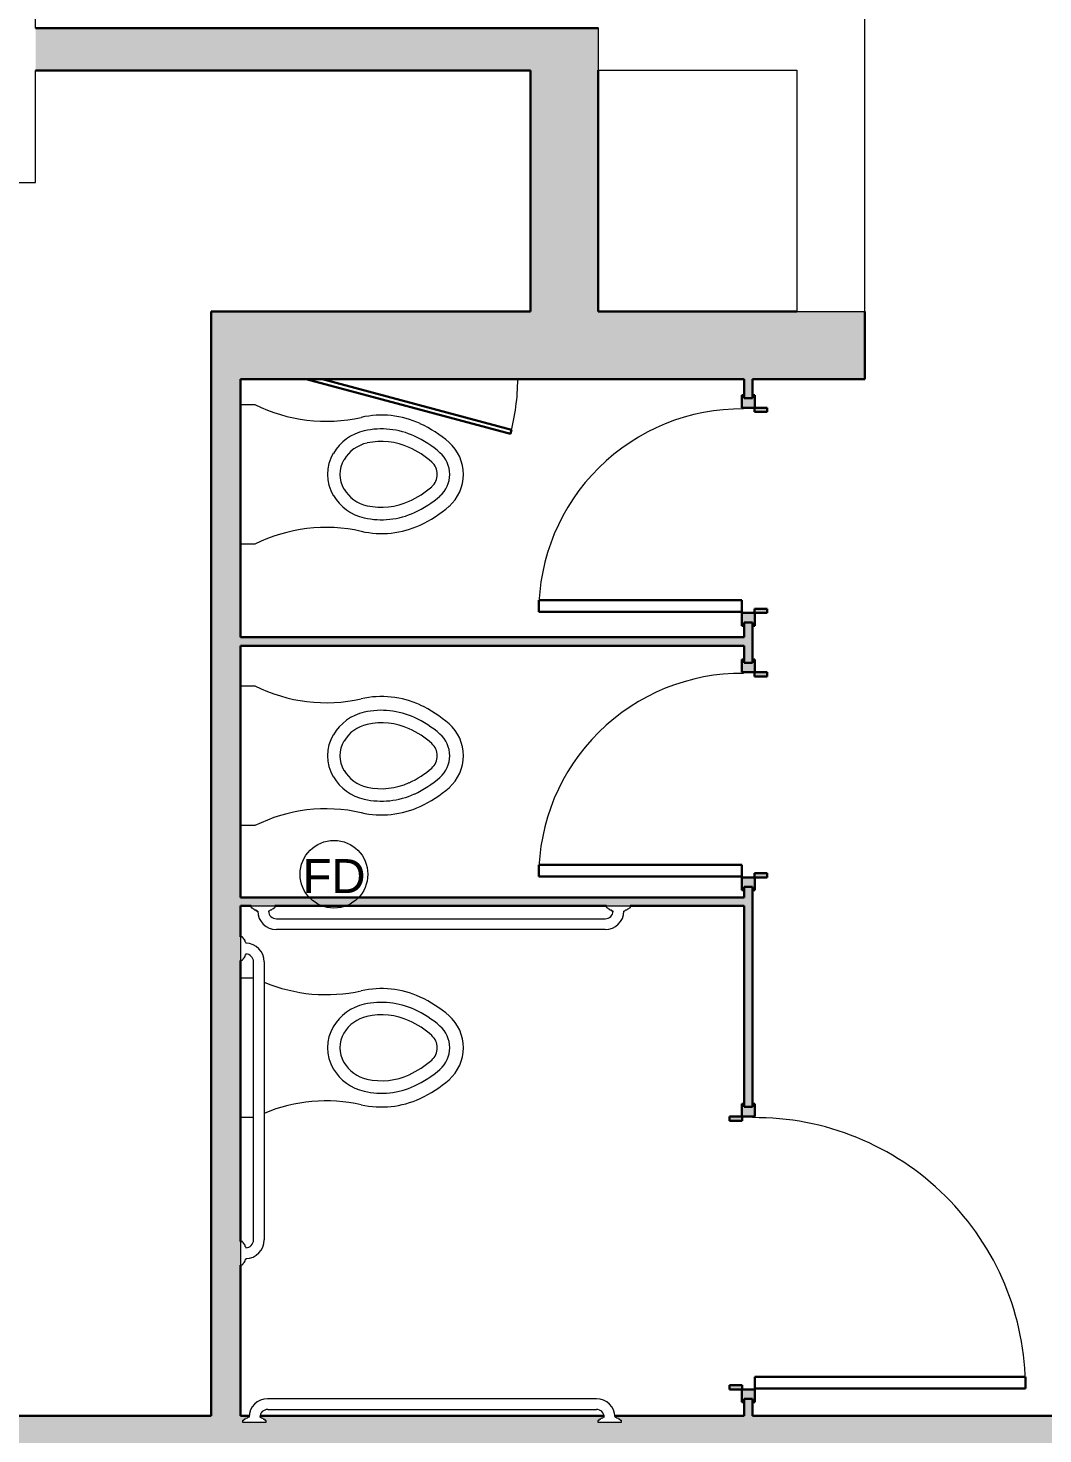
# Model space of a CAD drawing. Header units: inches. Extents: x -3744 to 107, y 238 to 2359.
# Drawn here: x -892.8 to -772.9, y 1431.3 to 1597.4 of the extents above; entities that cross this region are included whole.
import ezdxf

# ---------------------------------------------------------------- set-up
doc = ezdxf.new("R2010")
doc.units = ezdxf.units.IN
doc.header["$MEASUREMENT"] = 0
for name, color, linetype, lineweight in [('A-ANNO-NOTE', 131, 'Continuous', 18), ('A-DOOR', 31, 'Continuous', 18), ('A-WALL', 113, 'Continuous', 18), ('A-WALL-PATT', 111, 'Continuous', 18), ('I-FURN', 30, 'Continuous', 18), ('I-WALL', 2, 'Continuous', 18), ('P-SANR-FIXT', 6, 'Continuous', 18)]:
    doc.layers.add(name, color=color, linetype=linetype, lineweight=lineweight)
doc.styles.add('Arial_1', font='arial.ttf', dxfattribs={"height": 4})

# ---------------------------------------------------------------- blocks, each defined once
blk = doc.blocks.new('P-Grab_Bar-42in - 42 INCH-V6-Level 07 CONSTRUCTION')
at = {"layer": 'I-FURN', "lineweight": 9}
for p, q in [((-825.67, 1435.43), (-864.52, 1435.43)), ((-864.52, 1434.17), (-825.67, 1434.17)), ((-867.49, 1432.79), (-867.49, 1432.65)), ((-867.49, 1432.65), (-864.69, 1432.65)), ((-866.73, 1433.26), (-866.8, 1433.26)), ((-865.39, 1433.26), (-865.46, 1433.26)), ((-864.69, 1432.65), (-864.69, 1432.79)), ((-825.49, 1432.79), (-825.49, 1432.65)), ((-825.49, 1432.65), (-822.69, 1432.65)), ((-824.73, 1433.26), (-824.8, 1433.26)), ((-823.39, 1433.26), (-823.46, 1433.26)), ((-822.69, 1432.65), (-822.69, 1432.79))]:
    blk.add_line(p, q, dxfattribs=at)
for centre, radius, start, end in [((-864.52, 1433.22), 2.21, 90.1144, 179.1364), ((-825.67, 1433.22), 2.21, 0.8555, 90), ((-864.51, 1433.22), 0.946, 90.3393, 177.6607), ((-825.68, 1433.22), 0.946, 2.3411, 89.4235), ((-867.4, 1432.79), 0.0934, 87.9992, 180), ((-867.4, 1432.98), 0.0984, 272.9544, 347.0435), ((-867.22, 1432.91), 0.0975, 89.1511, 150.846), ((-867.24, 1433.1), 0.0998, 280.0105, 343.9839), ((-867.06, 1433.02), 0.0983, 82.1743, 147.8182), ((-867.05, 1433.38), 0.259, 270.2648, 327.7296), ((-866.8, 1433.23), 0.0327, 86.7536, 147.7296), ((-865.39, 1433.23), 0.0327, 32.2661, 93.2325), ((-865.14, 1433.38), 0.259, 212.2661, 269.7339), ((-865.13, 1433.02), 0.0983, 32.1794, 97.8206), ((-864.95, 1433.1), 0.0998, 196.0117, 259.9883), ((-864.97, 1432.91), 0.0975, 29.1532, 90.8468), ((-864.79, 1432.98), 0.0984, 192.955, 267.045), ((-864.79, 1432.79), 0.0934, 0, 92), ((-825.4, 1432.79), 0.0934, 88.0011, 180), ((-825.4, 1432.98), 0.0984, 272.9558, 347.0471), ((-825.22, 1432.91), 0.0975, 89.156, 150.8479), ((-825.24, 1433.1), 0.0998, 280.0133, 343.9943), ((-825.06, 1433.02), 0.0983, 82.1862, 147.824), ((-825.05, 1433.38), 0.259, 270.2678, 327.7398), ((-824.8, 1433.23), 0.0327, 86.7864, 147.7398), ((-823.39, 1433.23), 0.0327, 32.2602, 93.2136), ((-823.14, 1433.38), 0.259, 212.2602, 269.7322), ((-823.13, 1433.02), 0.0983, 32.176, 97.8138), ((-822.95, 1433.1), 0.0998, 196.0057, 259.9867), ((-822.97, 1432.91), 0.0975, 29.1521, 90.844), ((-822.79, 1432.98), 0.0984, 192.9529, 267.0442), ((-822.79, 1432.79), 0.0934, 0, 91.9989)]:
    blk.add_arc(centre, radius, start, end, dxfattribs=at)
blk = doc.blocks.new('Door - Single - Solid Door 2-6995626-Level 07 CONSTRUCTION')
at = {"layer": 'A-DOOR'}
h = blk.add_hatch(color=250, dxfattribs=at)
h.paths.add_polyline_path([(-9.63, -0.68), (-8.13, -0.68), (-8.13, -2.14), (-7.63, -2.14), (-7.63, -0.64), (-8.13, -0.64), (-8.13, 0.86), (-9.63, 0.86), (-9.63, 0.59), (-9.26, 0.59), (-9.26, -0.41), (-9.63, -0.41), (-9.63, -0.64)], flags=0)
h.paths.add_polyline_path([(15.62, -0.64), (15.62, -2.14), (16.12, -2.14), (16.12, -0.68), (17.62, -0.68), (17.62, -0.41), (17.24, -0.41), (17.24, 0.59), (17.62, 0.59), (17.62, 0.86), (16.12, 0.86), (16.12, -0.64)], flags=0)
at = {"layer": 'A-DOOR', "color": 8, "lineweight": 30}
for p, q in [((-8.01, 24.86), (-6.63, 24.86)), ((-8.01, 0.86), (-8.01, 24.86)), ((-6.63, 24.86), (-6.63, 0.86)), ((-9.63, 0.86), (-9.63, 0.59)), ((-8.13, 0.86), (-9.63, 0.86)), ((-8.13, -0.64), (-8.13, 0.86)), ((-6.63, 0.86), (-8.01, 0.86)), ((17.62, 0.86), (16.12, 0.86)), ((16.12, 0.86), (16.12, -0.64)), ((17.62, 0.59), (17.62, 0.86)), ((-9.63, -0.41), (-9.63, -0.68)), ((-9.63, -0.68), (-8.13, -0.68)), ((-7.63, -0.64), (-8.13, -0.64)), ((-8.13, -0.68), (-8.13, -2.14)), ((-7.63, -2.14), (-7.63, -0.64)), ((16.12, -0.64), (15.62, -0.64)), ((15.62, -0.64), (15.62, -2.14)), ((16.12, -2.14), (16.12, -0.68)), ((16.12, -0.68), (17.62, -0.68)), ((17.62, -0.68), (17.62, -0.41)), ((-8.13, -2.14), (-7.63, -2.14)), ((15.62, -2.14), (16.12, -2.14))]:
    blk.add_line(p, q, dxfattribs=at)
at = {"layer": 'A-DOOR', "lineweight": 9}
blk.add_arc((-8.01, 0.86), 24, 359.5, 90, dxfattribs=at)
blk = doc.blocks.new('Door - Single - Solid Door 3-7003994-Level 07 CONSTRUCTION')
at = {"layer": 'A-DOOR'}
h = blk.add_hatch(color=250, dxfattribs=at)
h.paths.add_polyline_path([(-13.63, 0.64), (-13.63, 0.41), (-13.26, 0.41), (-13.26, -0.59), (-13.63, -0.59), (-13.63, -0.86), (-12.13, -0.86), (-12.13, 0.64), (-11.63, 0.64), (-11.63, 2.14), (-12.13, 2.14), (-12.13, 0.68), (-13.63, 0.68)], flags=0)
h.paths.add_polyline_path([(19.62, 0.64), (20.12, 0.64), (20.12, -0.86), (21.62, -0.86), (21.62, -0.59), (21.24, -0.59), (21.24, 0.41), (21.62, 0.41), (21.62, 0.68), (20.12, 0.68), (20.12, 2.14), (19.62, 2.14)], flags=0)
at = {"layer": 'A-DOOR', "color": 8, "lineweight": 30}
for p, q in [((-12.13, 2.14), (-11.63, 2.14)), ((-12.13, 0.68), (-12.13, 2.14)), ((-11.63, 2.14), (-11.63, 0.64)), ((19.62, 2.14), (20.12, 2.14)), ((19.62, 0.64), (19.62, 2.14)), ((20.12, 2.14), (20.12, 0.68)), ((-13.63, 0.68), (-12.13, 0.68)), ((-13.63, 0.41), (-13.63, 0.68)), ((-12.13, 0.64), (-12.13, -0.86)), ((-11.63, 0.64), (-12.13, 0.64)), ((20.12, 0.64), (19.62, 0.64)), ((20.12, 0.68), (21.62, 0.68)), ((20.12, -0.86), (20.12, 0.64)), ((21.62, 0.68), (21.62, 0.41)), ((-13.63, -0.86), (-13.63, -0.59)), ((-12.13, -0.86), (-13.63, -0.86)), ((-10.63, -0.86), (-12.01, -0.86)), ((-12.01, -0.86), (-12.01, -32.86)), ((-10.63, -32.86), (-10.63, -0.86)), ((21.62, -0.86), (20.12, -0.86)), ((21.62, -0.59), (21.62, -0.86)), ((-12.01, -32.86), (-10.63, -32.86))]:
    blk.add_line(p, q, dxfattribs=at)
at = {"layer": 'A-DOOR', "lineweight": 9}
blk.add_arc((-12.01, -0.86), 32, 270, 0.5, dxfattribs=at)
blk = doc.blocks.new('P-Toilet-Wall-3D - Wall Mount-V11-Level 07 CONSTRUCTION')
at = {"layer": 'P-SANR-FIXT', "lineweight": 9}
for p, q in [((-867.65, 1478.15), (-867.65, 1485.15)), ((-867.65, 1485.15), (-866.2, 1485.15)), ((-867.72, 1478.15), (-867.65, 1478.15)), ((-867.65, 1475.65), (-867.72, 1475.65)), ((-867.65, 1468.65), (-867.65, 1475.65)), ((-866.2, 1468.65), (-867.65, 1468.65))]:
    blk.add_line(p, q, dxfattribs=at)
for centre, radius, start, end in [((-857.61, 1502), 18.83, 247.0894, 282.704), ((-851.07, 1472.96), 10.93, 65.296, 102.704), ((-851.86, 1476.47), 5.71, 102.704, 149.296), ((-851.07, 1472.96), 9.3, 65.296, 102.704), ((-852.39, 1470.09), 14.09, 48.704, 65.296), ((-851.86, 1476.47), 4.24, 102.704, 149.296), ((-851.07, 1472.96), 7.83, 65.296, 102.704), ((-852.39, 1470.09), 11, 48.704, 65.296), ((-852.39, 1470.09), 12.47, 48.704, 65.296), ((-846.41, 1476.9), 5.03, 311.296, 48.704), ((-852.58, 1476.9), 4.87, 149.296, 210.704), ((-852.58, 1476.9), 3.4, 149.296, 210.704), ((-846.41, 1476.9), 3.4, 311.296, 48.704), ((-846.41, 1476.9), 1.93, 311.296, 48.704), ((-851.86, 1477.33), 4.24, 210.704, 257.296), ((-852.39, 1483.71), 11, 294.704, 311.296), ((-851.86, 1477.33), 5.71, 210.704, 257.296), ((-851.07, 1480.83), 7.83, 257.296, 294.704), ((-852.39, 1483.71), 12.47, 294.704, 311.296), ((-851.07, 1480.83), 9.3, 257.296, 294.704), ((-852.39, 1483.71), 14.09, 294.704, 311.296), ((-857.61, 1451.8), 18.83, 77.296, 112.9106), ((-851.07, 1480.83), 10.93, 257.296, 294.704)]:
    blk.add_arc(centre, radius, start, end, dxfattribs=at)
blk = doc.blocks.new('P-Grab_Bar-42in - 42 INCH-3757786-Level 07 CONSTRUCTION')
at = {"layer": 'I-FURN', "lineweight": 9}
for p, q in [((-1000.57, 1627.9), (-1000.57, 1627.97)), ((-1000.1, 1628.66), (-999.96, 1628.66)), ((-999.96, 1628.66), (-999.96, 1625.86)), ((-1000.57, 1626.56), (-1000.57, 1626.63)), ((-1002.75, 1586.83), (-1002.75, 1625.69)), ((-1001.48, 1625.69), (-1001.48, 1586.83)), ((-999.96, 1625.86), (-1000.1, 1625.86)), ((-1000.1, 1586.66), (-999.96, 1586.66)), ((-999.96, 1586.66), (-999.96, 1583.86)), ((-1000.57, 1585.9), (-1000.57, 1585.97)), ((-1000.57, 1584.56), (-1000.57, 1584.62)), ((-999.96, 1583.86), (-1000.1, 1583.86))]:
    blk.add_line(p, q, dxfattribs=at)
for centre, radius, start, end in [((-1000.54, 1625.69), 2.21, 90.8636, 179.8856), ((-1000.54, 1627.97), 0.0327, 122.2704, 183.2464), ((-1000.7, 1628.21), 0.259, 302.2704, 359.7352), ((-1000.34, 1628.23), 0.0983, 122.1818, 187.8257), ((-1000.42, 1628.4), 0.0998, 286.0161, 349.9895), ((-1000.22, 1628.39), 0.0975, 119.154, 180.8489), ((-1000.29, 1628.57), 0.0984, 282.9565, 357.0456), ((-1000.1, 1628.57), 0.0934, 90, 182.0008), ((-1000.53, 1625.68), 0.946, 92.3393, 179.6607), ((-1000.54, 1626.56), 0.0327, 176.7675, 237.7339), ((-1000.7, 1626.31), 0.259, 0.2661, 57.7339), ((-1000.34, 1626.3), 0.0983, 172.1794, 237.8206), ((-1000.42, 1626.12), 0.0998, 10.0117, 73.9883), ((-1000.22, 1626.13), 0.0975, 179.1532, 240.8468), ((-1000.29, 1625.95), 0.0984, 2.955, 77.045), ((-1000.1, 1625.95), 0.0934, 178, 270), ((-1000.54, 1586.83), 2.21, 180, 269.1445), ((-1000.53, 1586.84), 0.946, 180.5765, 267.6589), ((-1000.42, 1586.4), 0.0998, 286.0057, 349.9867), ((-1000.22, 1586.39), 0.0975, 119.1521, 180.844), ((-1000.29, 1586.57), 0.0984, 282.9529, 357.0442), ((-1000.1, 1586.57), 0.0934, 90, 181.9989), ((-1000.54, 1585.97), 0.0327, 122.2602, 183.2136), ((-1000.7, 1586.21), 0.259, 302.2602, 359.7322), ((-1000.34, 1586.23), 0.0983, 122.176, 187.8138), ((-1000.54, 1584.56), 0.0327, 176.7864, 237.7398), ((-1000.7, 1584.31), 0.259, 0.2678, 57.7398), ((-1000.34, 1584.3), 0.0983, 172.1862, 237.824), ((-1000.42, 1584.12), 0.0998, 10.0133, 73.9943), ((-1000.22, 1584.13), 0.0975, 179.156, 240.8479), ((-1000.29, 1583.95), 0.0984, 2.9558, 77.0471), ((-1000.1, 1583.95), 0.0934, 178.0011, 270)]:
    blk.add_arc(centre, radius, start, end, dxfattribs=at)
blk = doc.blocks.new('P-Grab_Bar-36in - 36 INCH-3759717-Level 07 CONSTRUCTION')
at = {"layer": 'I-FURN', "lineweight": 9}
for p, q in [((-1039.29, 1584.39), (-1006.43, 1584.39)), ((-1006.44, 1583.12), (-1039.29, 1583.12)), ((-1042.26, 1581.6), (-1042.26, 1581.74)), ((-1039.46, 1581.6), (-1042.26, 1581.6)), ((-1041.57, 1582.21), (-1041.5, 1582.21)), ((-1040.23, 1582.21), (-1040.16, 1582.21)), ((-1039.46, 1581.74), (-1039.46, 1581.6)), ((-1006.26, 1581.6), (-1006.26, 1581.74)), ((-1003.46, 1581.6), (-1006.26, 1581.6)), ((-1005.57, 1582.21), (-1005.5, 1582.21)), ((-1004.23, 1582.21), (-1004.16, 1582.21)), ((-1003.46, 1581.74), (-1003.46, 1581.6))]:
    blk.add_line(p, q, dxfattribs=at)
for centre, radius, start, end in [((-1039.29, 1582.18), 2.21, 90, 179.1445), ((-1039.28, 1582.17), 0.946, 90.5765, 177.6589), ((-1006.44, 1582.17), 0.946, 2.3393, 89.6607), ((-1006.44, 1582.18), 2.21, 0.8636, 89.8856), ((-1042.17, 1581.74), 0.0934, 88.0011, 180), ((-1042.17, 1581.93), 0.0984, 272.9558, 347.0471), ((-1041.99, 1581.86), 0.0975, 89.156, 150.8479), ((-1042.01, 1582.06), 0.0998, 280.0133, 343.9943), ((-1041.83, 1581.98), 0.0983, 82.1862, 147.824), ((-1041.81, 1582.33), 0.259, 270.2678, 327.7398), ((-1041.57, 1582.18), 0.0327, 86.7864, 147.7398), ((-1040.16, 1582.18), 0.0327, 32.2602, 93.2136), ((-1039.91, 1582.33), 0.259, 212.2602, 269.7322), ((-1039.9, 1581.98), 0.0983, 32.176, 97.8138), ((-1039.72, 1582.06), 0.0998, 196.0057, 259.9867), ((-1039.73, 1581.86), 0.0975, 29.1521, 90.844), ((-1039.55, 1581.93), 0.0984, 192.9529, 267.0442), ((-1039.56, 1581.74), 0.0934, 0, 91.9989), ((-1006.17, 1581.74), 0.0934, 88, 180), ((-1006.17, 1581.93), 0.0984, 272.955, 347.045), ((-1005.99, 1581.86), 0.0975, 89.1532, 150.8468), ((-1006.01, 1582.06), 0.0998, 280.0117, 343.9883), ((-1005.83, 1581.98), 0.0983, 82.1794, 147.8206), ((-1005.81, 1582.33), 0.259, 270.2661, 327.7339), ((-1005.57, 1582.18), 0.0327, 86.7675, 147.7339), ((-1004.16, 1582.18), 0.0327, 32.2704, 93.2464), ((-1003.91, 1582.33), 0.259, 212.2704, 269.7352), ((-1003.9, 1581.98), 0.0983, 32.1818, 97.8257), ((-1003.72, 1582.06), 0.0998, 196.0161, 259.9895), ((-1003.73, 1581.86), 0.0975, 29.154, 90.8489), ((-1003.55, 1581.93), 0.0984, 192.9565, 267.0456), ((-1003.56, 1581.74), 0.0934, 0, 92.0008)]:
    blk.add_arc(centre, radius, start, end, dxfattribs=at)
blk = doc.blocks.new('P-Toilet-Wall-3D - Wall Mount-V10-Level 07 CONSTRUCTION')
at = {"layer": 'P-SANR-FIXT', "lineweight": 9}
for p, q in [((-995.46, 1581.66), (-995.46, 1583.29)), ((-978.96, 1583.29), (-978.96, 1581.66)), ((-988.46, 1581.66), (-995.46, 1581.66)), ((-988.46, 1581.6), (-988.46, 1581.66)), ((-978.96, 1581.66), (-985.96, 1581.66)), ((-985.96, 1581.66), (-985.96, 1581.6))]:
    blk.add_line(p, q, dxfattribs=at)
for centre, radius, start, end in [((-987.21, 1602.9), 5.03, 41.296, 138.704), ((-987.21, 1602.9), 3.4, 41.296, 138.704), ((-980.4, 1596.92), 14.09, 138.704, 155.296), ((-980.4, 1596.92), 12.47, 138.704, 155.296), ((-987.21, 1602.9), 1.93, 41.296, 138.704), ((-994.02, 1596.92), 12.47, 24.704, 41.296), ((-994.02, 1596.92), 14.09, 24.704, 41.296), ((-980.4, 1596.92), 11, 138.704, 155.296), ((-994.02, 1596.92), 11, 24.704, 41.296), ((-983.28, 1598.25), 10.93, 155.296, 192.704), ((-983.28, 1598.25), 9.3, 155.296, 192.704), ((-983.28, 1598.25), 7.83, 155.296, 192.704), ((-991.15, 1598.25), 7.83, 347.296, 24.704), ((-991.15, 1598.25), 9.3, 347.296, 24.704), ((-991.15, 1598.25), 10.93, 347.296, 24.704), ((-986.78, 1597.46), 4.24, 192.704, 239.296), ((-987.64, 1597.46), 4.24, 300.704, 347.296), ((-1012.31, 1591.7), 18.83, 333.4615, 12.704), ((-986.78, 1597.46), 5.71, 192.704, 239.296), ((-987.64, 1597.46), 5.71, 300.704, 347.296), ((-962.11, 1591.7), 18.83, 167.296, 206.5385), ((-987.21, 1596.73), 3.4, 239.296, 300.704), ((-987.21, 1596.73), 4.87, 239.296, 300.704)]:
    blk.add_arc(centre, radius, start, end, dxfattribs=at)
blk = doc.blocks.new('Door-Single-Panel - ACCESS PANEL-7119048-Level 07 CONSTRUCTION')
at = {"layer": 'A-DOOR', "color": 8, "lineweight": 30}
for p, q in [((-11.65, 10.47), (-11.78, 9.99)), ((-11.78, 9.99), (10.57, 4)), ((12.5, 4), (-11.65, 10.47))]:
    blk.add_line(p, q, dxfattribs=at)
at = {"layer": 'A-DOOR', "lineweight": 9}
blk.add_arc((12.5, 4), 25, 165, 180, dxfattribs=at)

msp = doc.modelspace()

# ---------------------------------------------------------------- hatches: boundary and pattern name
at = {"layer": 'A-WALL-PATT', "lineweight": 9}
for points in [[(-874.91, 1592.36), (-833.47, 1592.36), (-833.47, 1597.36), (-891.96, 1597.36), (-891.96, 1592.36), (-891.46, 1592.36)], [(-825.47, 1563.9), (-825.47, 1597.36), (-833.47, 1597.36), (-833.47, 1563.9)], [(-801.96, 1555.9), (-793.96, 1555.9), (-793.96, 1563.9), (-871.22, 1563.9), (-871.22, 1555.9), (-807.22, 1555.9)], [(-871.22, 1433.4), (-867.72, 1433.4), (-867.72, 1555.9), (-871.22, 1555.9), (-871.22, 1444.25)], [(-825.27, 1524.4), (-808.22, 1524.4), (-808.22, 1525.4), (-867.72, 1525.4), (-867.72, 1524.4), (-832.49, 1524.4)], [(-824.34, 1493.65), (-808.22, 1493.65), (-808.22, 1494.65), (-867.72, 1494.65), (-867.72, 1493.65), (-824.47, 1493.65)]]:
    msp.add_hatch(color=7, dxfattribs=at).paths.add_polyline_path(points, flags=0)
h = msp.add_hatch(color=7, dxfattribs=at)
h.paths.add_polyline_path([(-807.22, 1433.4), (-807.22, 1435.4), (-808.22, 1435.4), (-808.22, 1433.4)], flags=0)
h.paths.add_polyline_path([(-808.22, 1469.9), (-807.22, 1469.9), (-807.22, 1495.9), (-808.22, 1495.9), (-808.22, 1480.72)], flags=0)
h.paths.add_polyline_path([(-808.22, 1522.4), (-807.22, 1522.4), (-807.22, 1527.15), (-808.22, 1527.15), (-808.22, 1524.4)], flags=0)
h.paths.add_polyline_path([(-808.22, 1553.65), (-807.22, 1553.65), (-807.22, 1555.9), (-808.22, 1555.9), (-808.22, 1554.37)], flags=0)
h = msp.add_hatch(color=7, dxfattribs=at)
h.paths.add_polyline_path([(-822.69, 1432.65), (-822.82, 1432.88), (-822.69, 1432.79)], flags=0)
h.paths.add_polyline_path([(-864.69, 1432.65), (-864.82, 1432.88), (-864.69, 1432.78)], flags=0)
h.paths.add_polyline_path([(-822.69, 1429.9), (-752.72, 1429.9), (-748.97, 1433.4), (-823.48, 1433.4), (-823.46, 1433.26), (-822.86, 1432.91), (-822.69, 1432.65), (-825.49, 1432.65), (-825.27, 1432.96), (-825.15, 1433.04), (-824.73, 1433.26), (-824.77, 1433.4), (-865.43, 1433.4), (-865.46, 1433.26), (-865.36, 1433.24), (-865.32, 1433.19), (-865.01, 1433.02), (-864.84, 1432.88), (-864.69, 1432.65), (-867.49, 1432.65), (-867.33, 1432.91), (-867.15, 1433.04), (-866.73, 1433.26), (-866.73, 1433.4), (-1069.72, 1433.4), (-1069.72, 1429.9), (-825.27, 1429.9)], flags=0)
h.paths.add_polyline_path([(-747.72, 1429.9), (-747.72, 1433.4), (-748.97, 1433.4)], flags=0)
h.paths.add_polyline_path([(-825.49, 1432.65), (-825.49, 1432.79), (-825.37, 1432.86)], flags=0)
h.paths.add_polyline_path([(-867.49, 1432.65), (-867.49, 1432.79), (-867.37, 1432.86), (-867.43, 1432.75)], flags=0)
h.paths.add_polyline_path([(-867.16, 1433.04), (-867.04, 1433.12), (-866.98, 1433.13)], flags=0)
h.paths.add_polyline_path([(-866.87, 1433.19), (-866.82, 1433.24), (-866.82, 1433.21)], flags=0)
h.paths.add_polyline_path([(-824.87, 1433.19), (-824.83, 1433.24), (-824.77, 1433.24)], flags=0)

# ---------------------------------------------------------------- linework, layer by layer
at = {"layer": 'A-ANNO-NOTE', "lineweight": 9}
msp.add_circle((-856.69, 1497.4), 4, dxfattribs=at)
at = {"layer": 'A-WALL'}
for p, q in [((-891.96, 1597.36), (-891.96, 1645.15)), ((-793.96, 1563.9), (-793.96, 1630.52)), ((-825.47, 1597.36), (-825.47, 1592.4)), ((-891.96, 1579.15), (-891.96, 1592.36)), ((-801.96, 1592.4), (-801.96, 1563.9)), ((-898.33, 1579.15), (-891.96, 1579.15)), ((-801.96, 1563.9), (-793.96, 1563.9))]:
    msp.add_line(p, q, dxfattribs=at)
at = {"layer": 'A-WALL', "color": 8, "lineweight": 30}
for p, q in [((-825.47, 1597.36), (-833.47, 1597.36)), ((-833.47, 1592.36), (-833.47, 1563.9)), ((-825.47, 1563.9), (-825.47, 1592.4)), ((-833.47, 1563.9), (-871.22, 1563.9)), ((-871.22, 1563.9), (-871.22, 1555.9)), ((-801.96, 1563.9), (-825.47, 1563.9)), ((-793.96, 1555.9), (-793.96, 1563.9)), ((-867.72, 1555.9), (-808.22, 1555.9)), ((-807.22, 1555.9), (-793.96, 1555.9))]:
    msp.add_line(p, q, dxfattribs=at)
at = {"layer": 'I-WALL', "color": 8, "lineweight": 30}
for p, q in [((-833.47, 1597.36), (-891.96, 1597.36)), ((-891.96, 1592.36), (-833.47, 1592.36)), ((-871.22, 1555.9), (-871.22, 1433.4)), ((-867.72, 1525.4), (-867.72, 1555.9)), ((-808.22, 1555.9), (-808.22, 1553.65)), ((-807.22, 1553.65), (-807.22, 1555.9)), ((-808.22, 1553.65), (-807.22, 1553.65)), ((-807.22, 1527.15), (-808.22, 1527.15)), ((-808.22, 1527.15), (-808.22, 1525.4)), ((-807.22, 1522.4), (-807.22, 1527.15)), ((-808.22, 1525.4), (-867.72, 1525.4)), ((-867.72, 1494.65), (-867.72, 1524.4)), ((-867.72, 1524.4), (-808.22, 1524.4)), ((-808.22, 1524.4), (-808.22, 1522.4)), ((-808.22, 1522.4), (-807.22, 1522.4)), ((-807.22, 1495.9), (-808.22, 1495.9)), ((-808.22, 1495.9), (-808.22, 1494.65)), ((-807.22, 1469.9), (-807.22, 1495.9)), ((-808.22, 1494.65), (-867.72, 1494.65)), ((-867.72, 1490.02), (-867.72, 1493.65)), ((-867.72, 1493.65), (-866.47, 1493.65)), ((-863.67, 1493.65), (-824.47, 1493.65)), ((-821.67, 1493.65), (-808.22, 1493.65)), ((-808.22, 1493.65), (-808.22, 1469.9)), ((-867.72, 1454.02), (-867.72, 1487.22)), ((-808.22, 1469.9), (-807.22, 1469.9)), ((-867.72, 1433.4), (-867.72, 1451.22)), ((-807.22, 1435.4), (-808.22, 1435.4)), ((-808.22, 1435.4), (-808.22, 1433.4)), ((-807.22, 1433.4), (-807.22, 1435.4)), ((-871.22, 1433.4), (-898.33, 1433.4)), ((-866.71, 1433.4), (-867.72, 1433.4)), ((-824.75, 1433.4), (-865.43, 1433.4)), ((-808.22, 1433.4), (-823.48, 1433.4)), ((-752.72, 1433.4), (-807.22, 1433.4))]:
    msp.add_line(p, q, dxfattribs=at)
at = {"layer": 'I-WALL'}
for p, q in [((-825.47, 1597.4), (-825.47, 1597.36)), ((-825.47, 1592.4), (-801.96, 1592.4))]:
    msp.add_line(p, q, dxfattribs=at)

# ---------------------------------------------------------------- block references
at = {"layer": 'A-DOOR'}
for name, p, rotation in [('Door-Single-Panel - ACCESS PANEL-7119048-Level 07 CONSTRUCTION', (-847.47, 1559.9), 180), ('Door - Single - Solid Door 2-6995626-Level 07 CONSTRUCTION', (-807.63, 1536.4), 89.99999999999993), ('Door - Single - Solid Door 2-6995626-Level 07 CONSTRUCTION', (-807.63, 1505.15), 89.99999999999993), ('Door - Single - Solid Door 3-7003994-Level 07 CONSTRUCTION', (-807.8, 1448.65), 89.99999999999993)]:
    msp.add_blockref(name, p, dxfattribs=dict(at, rotation=rotation))
at = {"layer": 'P-SANR-FIXT', "lineweight": 9}
for name, p, rotation in [('P-Toilet-Wall-3D - Wall Mount-V10-Level 07 CONSTRUCTION', (-2449.31, 557.44), 270.0000000000001), ('P-Toilet-Wall-3D - Wall Mount-V10-Level 07 CONSTRUCTION', (-2449.31, 524.19), 270.0000000000002), ('P-Grab_Bar-42in - 42 INCH-3757786-Level 07 CONSTRUCTION', (762.2, 2493.61), 90.00000000000001), ('P-Grab_Bar-36in - 36 INCH-3759717-Level 07 CONSTRUCTION', (-2449.31, 447.76), 270.0000000000002)]:
    msp.add_blockref(name, p, dxfattribs=dict(at, rotation=rotation))
for name in ['P-Toilet-Wall-3D - Wall Mount-V11-Level 07 CONSTRUCTION', 'P-Grab_Bar-42in - 42 INCH-V6-Level 07 CONSTRUCTION']:
    msp.add_blockref(name, (0, 0), dxfattribs=at)

# ---------------------------------------------------------------- texts
at = {"layer": 'A-ANNO-NOTE', "lineweight": 9, "insert": (-860.4, 1499.19), "char_height": 4, "width": 9.292, "attachment_point": 1, "style": 'Arial_1'}
msp.add_mtext('FD', dxfattribs=at)

doc.saveas('drawing.dxf')
